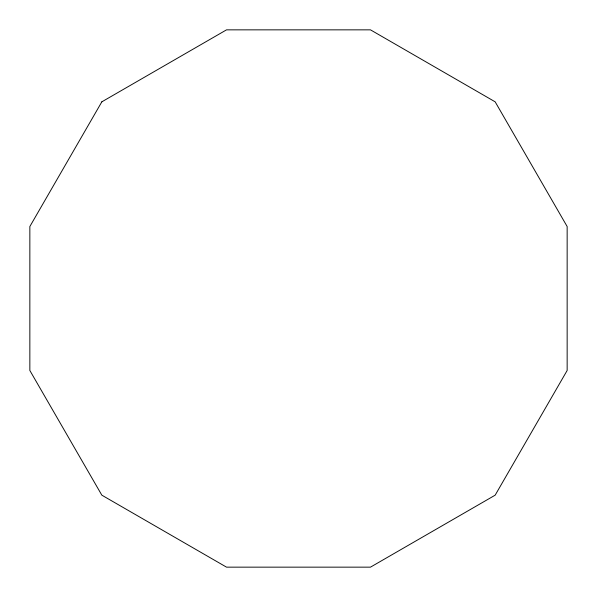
<?xml version="1.0" encoding="UTF-8"?>
<svg xmlns="http://www.w3.org/2000/svg" width="597" height="597" viewBox="0 0 597 597"><rect width="100%" height="100%" fill="white"/><g stroke="black" fill="none" stroke-linecap="round" stroke-linejoin="round"><path stroke-width="0.9" d="M101.833 101.833L29.85 226.517L29.85 370.483L101.833 495.167L226.517 567.15L370.483 567.15L495.167 495.167L567.15 370.483L567.15 226.517L495.167 101.833L370.483 29.85L226.517 29.85L101.833 101.833"/></g></svg>
